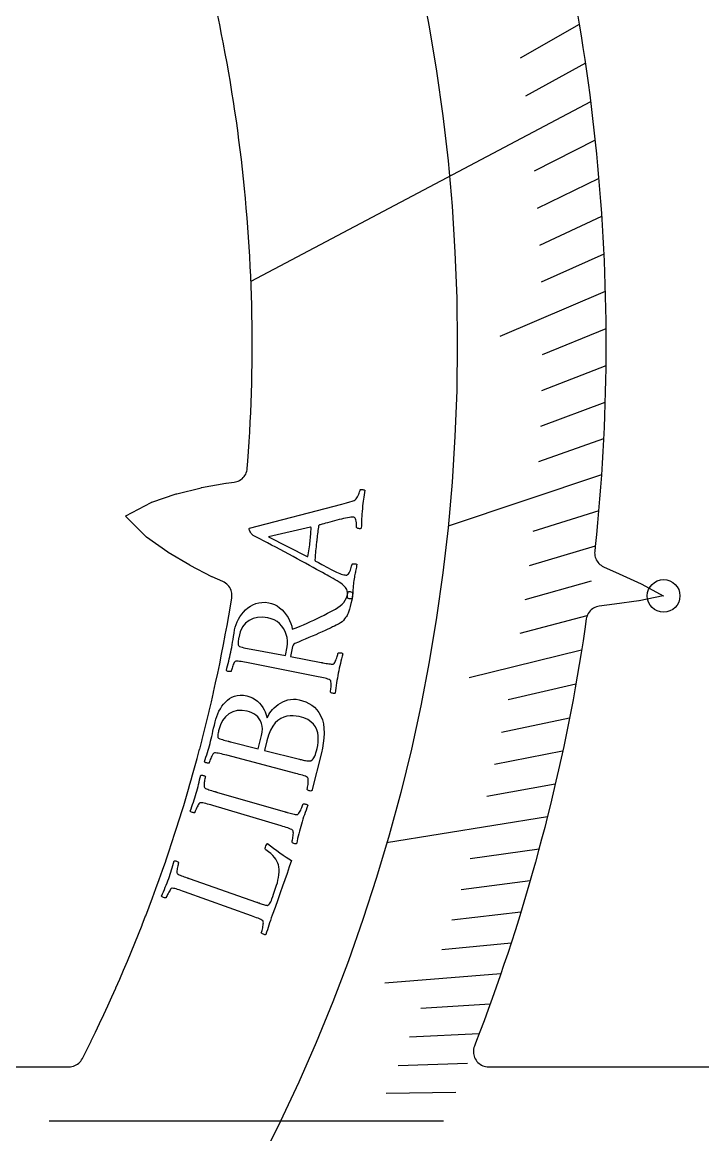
# Model space of a CAD drawing. Header units: millimetres. Extents: x -45 to 45, y -45 to 45.
# Drawn here: x 22.49 to 33.74, y -0.22 to 18.19 of the extents above; entities that cross this region are included whole.
import ezdxf

# ---------------------------------------------------------------- set-up
doc = ezdxf.new("R2010")
doc.units = ezdxf.units.MM
for name, color, linetype in [('CUT_INNER', 6, 'Continuous'), ('ENGRAVE', 7, 'Continuous'), ('ENGRAVE_FINE', 8, 'Continuous'), ('TEXT', 5, 'Continuous')]:
    doc.layers.add(name, color=color, linetype=linetype)

msp = doc.modelspace()

# ---------------------------------------------------------------- linework, layer by layer
at = {"layer": 'CUT_INNER'}
for points in [[(18.4233, 0.9), (23.2601, 0.9), (23.285, 0.9013), (23.3098, 0.905), (23.334, 0.9112), (23.3575, 0.9198), (23.38, 0.9307), (23.4014, 0.9438), (23.4213, 0.9589), (23.4396, 0.976), (23.4561, 0.9948), (23.4706, 1.0152), (23.483, 1.0369), (23.4834, 1.0376), (23.4841, 1.039), (23.5555, 1.182), (23.5562, 1.1833), (23.6267, 1.3267), (23.6274, 1.3281), (23.697, 1.4719), (23.6977, 1.4733), (23.7664, 1.6175), (23.7671, 1.6189), (23.8349, 1.7635), (23.8356, 1.7649), (23.9026, 1.91), (23.9032, 1.9114), (23.9693, 2.0569), (23.9699, 2.0583), (24.0351, 2.2042), (24.0358, 2.2056), (24.1001, 2.3518), (24.1007, 2.3532), (24.1641, 2.4999), (24.1647, 2.5013), (24.2272, 2.6484), (24.2278, 2.6498), (24.2894, 2.7972), (24.29, 2.7986), (24.3507, 2.9464), (24.3512, 2.9479), (24.411, 3.096), (24.4116, 3.0975), (24.4705, 3.246), (24.471, 3.2474), (24.529, 3.3963), (24.5296, 3.3978), (24.5866, 3.547), (24.5871, 3.5485), (24.6433, 3.6981), (24.6438, 3.6995), (24.699, 3.8494), (24.6995, 3.8509), (24.7538, 4.0012), (24.7544, 4.0026), (24.8077, 4.1532), (24.8082, 4.1547), (24.8607, 4.3056), (24.8612, 4.307), (24.9127, 4.4583), (24.9132, 4.4597), (24.9638, 4.6113), (24.9642, 4.6128), (25.0139, 4.7646), (25.0144, 4.7661), (25.0631, 4.9183), (25.0636, 4.9197), (25.1114, 5.0722), (25.1118, 5.0737), (25.1587, 5.2264), (25.1591, 5.2279), (25.205, 5.381), (25.2055, 5.3824), (25.2504, 5.5357), (25.2509, 5.5372), (25.2949, 5.6908), (25.2953, 5.6923), (25.3384, 5.8462), (25.3388, 5.8476), (25.3809, 6.0018), (25.3813, 6.0032), (25.4225, 6.1576), (25.4229, 6.1591), (25.4632, 6.3137), (25.4636, 6.3152), (25.5029, 6.4701), (25.5032, 6.4716), (25.5416, 6.6267), (25.542, 6.6282), (25.5793, 6.7835), (25.5797, 6.785), (25.6161, 6.9406), (25.6165, 6.9421), (25.652, 7.0979), (25.6523, 7.0994), (25.6868, 7.2554), (25.6872, 7.2569), (25.7207, 7.4131), (25.7211, 7.4146), (25.7537, 7.5711), (25.754, 7.5726), (25.7856, 7.7292), (25.7859, 7.7307), (25.8166, 7.8875), (25.8169, 7.889), (25.8466, 8.046), (25.8469, 8.0475), (25.8757, 8.2047), (25.876, 8.2062), (25.9038, 8.3635), (25.904, 8.365), (25.9309, 8.5226), (25.9311, 8.5241), (25.9537, 8.6618), (25.9565, 8.687), (25.9568, 8.7123), (25.9545, 8.7375), (25.9497, 8.7624), (25.9423, 8.7866), (25.9326, 8.81), (25.9205, 8.8323), (25.9063, 8.8532), (25.89, 8.8726), (25.8718, 8.8903), (25.8519, 8.906), (25.8306, 8.9196), (25.808, 8.931), (25.6315, 9.0089), (25.6248, 9.0121), (25.2642, 9.1977), (25.2572, 9.2016), (24.9014, 9.4146), (24.8934, 9.4199), (24.5436, 9.668), (24.5395, 9.6712), (24.5357, 9.6747), (24.1991, 10.0106), (24.1953, 10.0148), (24.2002, 10.0178), (24.6197, 10.2415), (24.6245, 10.2438), (24.6293, 10.2456), (25.036, 10.3815), (25.0453, 10.3842), (25.4475, 10.4848), (25.4554, 10.4865), (25.8543, 10.5594), (25.8617, 10.5606), (25.9915, 10.5764), (26.0156, 10.5805), (26.0393, 10.587), (26.0621, 10.5958), (26.0841, 10.6068), (26.1048, 10.6198), (26.1241, 10.6349), (26.1419, 10.6517), (26.158, 10.6702), (26.1721, 10.6902), (26.1843, 10.7115), (26.1943, 10.7339), (26.202, 10.7572), (26.2075, 10.7811), (26.2105, 10.8054), (26.2197, 10.9242), (26.2198, 10.9257), (26.231, 11.0851), (26.2312, 11.0866), (26.2414, 11.2461), (26.2415, 11.2476), (26.2508, 11.4071), (26.2509, 11.4087), (26.2593, 11.5682), (26.2593, 11.5698), (26.2667, 11.7294), (26.2667, 11.7309), (26.2731, 11.8906), (26.2732, 11.8921), (26.2786, 12.0518), (26.2786, 12.0533), (26.283, 12.2131), (26.2831, 12.2146), (26.2865, 12.3743), (26.2865, 12.3759), (26.289, 12.5356), (26.289, 12.5372), (26.2905, 12.697), (26.2905, 12.6985), (26.291, 12.8583), (26.291, 12.8598), (26.2905, 13.0196), (26.2905, 13.0211), (26.289, 13.1809), (26.289, 13.1824), (26.2865, 13.3422), (26.2865, 13.3437), (26.2831, 13.5035), (26.283, 13.505), (26.2786, 13.6647), (26.2786, 13.6663), (26.2732, 13.826), (26.2731, 13.8275), (26.2667, 13.9872), (26.2667, 13.9887), (26.2593, 14.1483), (26.2593, 14.1498), (26.2509, 14.3094), (26.2508, 14.3109), (26.2415, 14.4705), (26.2414, 14.472), (26.2312, 14.6314), (26.231, 14.633), (26.2198, 14.7924), (26.2197, 14.7939), (26.2074, 14.9532), (26.2073, 14.9547), (26.1941, 15.114), (26.194, 15.1155), (26.1798, 15.2746), (26.1796, 15.2762), (26.1644, 15.4352), (26.1643, 15.4368), (26.1481, 15.5957), (26.148, 15.5973), (26.1309, 15.7561), (26.1307, 15.7576), (26.1126, 15.9164), (26.1124, 15.9179), (26.0933, 16.0766), (26.0931, 16.0781), (26.0731, 16.2366), (26.0729, 16.2381), (26.0519, 16.3965), (26.0517, 16.3981), (26.0297, 16.5563), (26.0295, 16.5578), (26.0065, 16.716), (26.0063, 16.7175), (25.9824, 16.8755), (25.9821, 16.877), (25.9572, 17.0348), (25.957, 17.0363), (25.9311, 17.194), (25.9309, 17.1955), (25.904, 17.353), (25.9038, 17.3545), (25.876, 17.5119), (25.8757, 17.5134), (25.8469, 17.6706), (25.8466, 17.6721), (25.8169, 17.8291), (25.8166, 17.8306), (25.7859, 17.9874), (25.7856, 17.9889), (25.754, 18.1455), (25.7537, 18.147), (25.7211, 18.3034)], [(31.6676, 18.3547), (31.7008, 18.1603), (31.7327, 17.9656), (31.7634, 17.7708), (31.793, 17.5758), (31.8213, 17.3807), (31.8485, 17.1853), (31.8744, 16.9898), (31.8992, 16.7942), (31.9227, 16.5984), (31.945, 16.4024), (31.9662, 16.2064), (31.9861, 16.0102), (32.0049, 15.8138), (32.0224, 15.6174), (32.0387, 15.4209), (32.0538, 15.2242), (32.0677, 15.0275), (32.0804, 14.8307), (32.0919, 14.6338), (32.1022, 14.4369), (32.1113, 14.2399), (32.1192, 14.0428), (32.1258, 13.8457), (32.1313, 13.6486), (32.1355, 13.4514), (32.1385, 13.2542), (32.1404, 13.057), (32.141, 12.8598), (32.1404, 12.6626), (32.1386, 12.4654), (32.1355, 12.2682), (32.1313, 12.071), (32.1259, 11.8739), (32.1192, 11.6768), (32.1114, 11.4797), (32.1023, 11.2827), (32.092, 11.0858), (32.0805, 10.8889), (32.0678, 10.6921), (32.0539, 10.4954), (32.0388, 10.2987), (32.0225, 10.1022), (32.005, 9.9058), (31.9863, 9.7094), (31.9663, 9.5132), (31.9576, 9.4318), (31.9561, 9.4077), (31.9571, 9.3835), (31.9603, 9.3596), (31.9658, 9.3361), (31.9736, 9.3132), (31.9835, 9.2912), (31.9955, 9.2703), (32.0095, 9.2506), (32.0254, 9.2323), (32.0429, 9.2157), (32.0619, 9.2008), (32.0823, 9.1878), (32.1038, 9.1769), (32.3601, 9.0619), (32.3613, 9.0614), (32.7275, 8.8924), (32.7343, 8.8891), (33.0921, 8.6972), (33.0966, 8.6945), (33.0913, 8.6931), (32.6934, 8.6134), (32.686, 8.6121), (32.2865, 8.5567), (32.2851, 8.5566), (32.0334, 8.5244), (32.0088, 8.52), (31.9848, 8.5131), (31.9615, 8.5039), (31.9393, 8.4925), (31.9184, 8.4789), (31.8989, 8.4632), (31.8811, 8.4457), (31.8652, 8.4265), (31.8512, 8.4058), (31.8393, 8.3838), (31.8297, 8.3607), (31.8225, 8.3368), (31.8177, 8.3123), (31.7932, 8.1437), (31.7637, 7.9487), (31.7329, 7.7539), (31.701, 7.5593), (31.6679, 7.3649), (31.6336, 7.1707), (31.5981, 6.9767), (31.5614, 6.7829), (31.5235, 6.5894), (31.4845, 6.3961), (31.4442, 6.203), (31.4028, 6.0102), (31.3602, 5.8177), (31.3164, 5.6254), (31.2714, 5.4333), (31.2252, 5.2416), (31.1779, 5.0502), (31.1294, 4.859), (31.0797, 4.6681), (31.0289, 4.4776), (30.9769, 4.2874), (30.9237, 4.0975), (30.8694, 3.9079), (30.8139, 3.7186), (30.7572, 3.5297), (30.6994, 3.3412), (30.6404, 3.153), (30.5803, 2.9652), (30.519, 2.7777), (30.4566, 2.5907), (30.393, 2.404), (30.3283, 2.2177), (30.2624, 2.0318), (30.1954, 1.8463), (30.1272, 1.6612), (30.058, 1.4766), (29.9876, 1.2924), (29.9674, 1.2407), (29.9597, 1.2177), (29.9543, 1.194), (29.9512, 1.1699), (29.9505, 1.1457), (29.952, 1.1215), (29.956, 1.0975), (29.9622, 1.0741), (29.9707, 1.0513), (29.9813, 1.0295), (29.9941, 1.0089), (30.0087, 0.9895), (30.0252, 0.9717), (30.0433, 0.9556), (30.0629, 0.9412), (30.0838, 0.9289), (30.1057, 0.9186), (30.1286, 0.9105), (30.1522, 0.9047), (30.1762, 0.9012), (30.2004, 0.9), (39.7832, 0.9)]]:
    msp.add_lwpolyline(points, dxfattribs=at)
at = {"layer": 'ENGRAVE'}
for points in [[(31.8893, 16.8736), (26.2703, 13.9004)], [(32.0682, 10.697), (29.5311, 9.8507)], [(31.1748, 5.0379), (28.5141, 4.6079)], [(29.4565, 0), (22.9316, 0)]]:
    msp.add_lwpolyline(points, dxfattribs=at)
for centre, radius in [((0, 12.859), 29.684), ((0, 0), 42.525), ((33.0974, 8.6943), 0.27)]:
    msp.add_circle(centre, radius, dxfattribs=at)
at = {"layer": 'ENGRAVE_FINE'}
for points in [[(31.7017, 18.1549), (30.725, 17.5956)], [(31.8023, 17.5128), (30.8151, 16.9691)], [(31.9629, 16.2376), (30.9555, 15.7258)], [(32.0234, 15.605), (31.0064, 15.1094)], [(32.0712, 14.9762), (31.0448, 14.497)], [(32.1063, 14.3514), (31.0709, 13.8886)], [(32.1291, 13.7307), (30.3857, 12.9857)], [(32.1399, 13.1145), (31.0875, 12.685)], [(32.139, 12.5028), (31.0785, 12.0902)], [(32.1265, 11.8959), (31.0583, 11.5003)], [(32.1028, 11.2939), (31.0271, 10.9155)], [(32.0228, 10.1054), (30.9333, 9.7616)], [(31.967, 9.5192), (30.871, 9.1928)], [(31.901, 8.9385), (30.7989, 8.6297)], [(31.825, 8.3635), (30.7172, 8.0724)], [(31.7394, 7.7942), (29.8801, 7.3377)], [(31.6444, 7.2309), (30.5261, 6.9753)], [(31.5401, 6.6734), (30.4172, 6.4358)], [(31.427, 6.1221), (30.2996, 5.9025)], [(31.3051, 5.5769), (30.1738, 5.3753)], [(31.0363, 4.5051), (29.8979, 4.3399)], [(30.8898, 3.9787), (29.7484, 3.8317)], [(30.7356, 3.4587), (29.5915, 3.3299)], [(30.5738, 2.945), (29.4274, 2.8346)], [(30.4046, 2.4379), (28.4864, 2.2841)], [(30.2284, 1.9372), (29.0785, 1.8635)], [(30.0453, 1.4431), (28.8942, 1.3878)], [(29.8554, 0.9555), (28.7035, 0.9186)], [(29.6591, 0.4745), (28.5066, 0.456)]]:
    msp.add_lwpolyline(points, dxfattribs=at)
at = {"layer": 'TEXT'}
for points in [[(27.5973, 9.0007), (27.5933, 9.003), (27.5811, 9.0098), (27.5608, 9.0212), (27.5324, 9.037), (27.497, 9.0567), (27.4557, 9.0795), (27.4087, 9.1053), (27.3557, 9.1341), (27.2983, 9.1655), (27.2377, 9.1987), (27.174, 9.2338), (27.107, 9.2708), (27.038, 9.3088), (26.9679, 9.347), (26.8967, 9.3854), (26.8244, 9.4238), (26.7523, 9.462), (26.6817, 9.4992), (26.6125, 9.5356), (26.5448, 9.5711), (26.4798, 9.6052), (26.4189, 9.6371), (26.3619, 9.6668), (26.3089, 9.6944), (26.2981, 9.7028), (26.2871, 9.7144), (26.2757, 9.7293), (26.2639, 9.7474), (26.2536, 9.7659), (26.2466, 9.7817), (26.2428, 9.795), (26.2423, 9.8057), (26.2426, 9.8081), (26.2431, 9.81), (26.2437, 9.8114), (26.2444, 9.8122), (26.2453, 9.813), (26.2465, 9.8143), (26.2478, 9.8161), (26.2494, 9.8184), (27.7767, 10.2122), (27.8519, 10.2332), (27.9082, 10.2492), (27.9454, 10.2603), (27.9638, 10.2664), (27.9796, 10.2738), (27.9946, 10.2848), (28.0089, 10.2992), (28.0224, 10.3172), (28.0348, 10.337), (28.0456, 10.3569), (28.0547, 10.3771), (28.0623, 10.3973), (28.0682, 10.4158), (28.0726, 10.4307), (28.0755, 10.4419), (28.0767, 10.4495), (28.0852, 10.4536), (28.0954, 10.4558), (28.1074, 10.4561), (28.1212, 10.4543), (28.1344, 10.4518), (28.1446, 10.4495), (28.1518, 10.4474), (28.156, 10.4456), (28.1497, 10.4052), (28.1438, 10.367), (28.1382, 10.3309), (28.1329, 10.297), (28.1279, 10.2626), (28.123, 10.2248), (28.1183, 10.1838), (28.1138, 10.1395), (28.1095, 10.0927), (28.1061, 10.0501), (28.1035, 10.0115), (28.1019, 9.9769), (28.1005, 9.9424), (28.0989, 9.9037), (28.0969, 9.8608), (28.0946, 9.8138), (28.0874, 9.8096), (28.0783, 9.8072), (28.0672, 9.8067), (28.0542, 9.808), (28.0413, 9.8108), (28.0307, 9.8146), (28.0223, 9.8194), (28.0162, 9.8252), (28.0171, 9.8399), (28.0172, 9.8584), (28.0165, 9.8805), (28.0149, 9.9063), (28.0121, 9.9319), (28.008, 9.9533), (28.0026, 9.9705), (27.9959, 9.9835), (27.9897, 9.9892), (27.9812, 9.9936), (27.9706, 9.9969), (27.9576, 9.9989), (27.9426, 9.9993), (27.923, 9.9978), (27.8987, 9.9944), (27.8698, 9.9892), (27.8376, 9.9826), (27.8032, 9.9749), (27.7669, 9.9663), (27.7284, 9.9566), (27.6892, 9.9464), (27.6505, 9.9362), (27.6123, 9.926), (27.5747, 9.9157), (27.5389, 9.906), (27.5065, 9.8971), (27.4773, 9.8891), (27.4515, 9.8821), (27.4303, 9.8763), (27.4152, 9.8722), (27.4061, 9.8698), (27.403, 9.869), (27.4027, 9.8686), (27.4015, 9.8677), (27.3995, 9.8661), (27.3968, 9.864), (27.394, 9.8614), (27.392, 9.8588), (27.3906, 9.8562), (27.39, 9.8534), (27.3863, 9.8313), (27.3827, 9.8068), (27.3791, 9.7798), (27.3756, 9.7503), (27.3721, 9.72), (27.3688, 9.6909), (27.3655, 9.6628), (27.3623, 9.6357), (27.3615, 9.6287), (27.3607, 9.6217), (27.3599, 9.6147), (27.359, 9.6078), (27.3582, 9.601), (27.3575, 9.5945), (27.3567, 9.5884), (27.356, 9.5826), (27.3513, 9.5423), (27.347, 9.5051), (27.3432, 9.471), (27.34, 9.44), (27.337, 9.4085), (27.334, 9.3728), (27.3309, 9.3327), (27.3278, 9.2884), (27.3278, 9.2868), (27.3284, 9.2848), (27.3294, 9.2824), (27.3309, 9.2795), (27.3324, 9.2768), (27.3335, 9.2749), (27.3341, 9.2738), (27.3344, 9.2734), (27.3377, 9.2716), (27.3477, 9.2663), (27.3644, 9.2575), (27.3877, 9.2451), (27.4156, 9.2302), (27.4461, 9.2138), (27.4789, 9.1961), (27.5143, 9.1769), (27.5503, 9.1575), (27.5853, 9.1391), (27.6191, 9.1217), (27.6518, 9.1053), (27.6838, 9.0892), (27.7134, 9.0757), (27.7405, 9.0649), (27.7651, 9.0567), (27.7873, 9.0505), (27.8072, 9.0455), (27.8247, 9.0418), (27.8399, 9.0393), (27.8549, 9.04), (27.8691, 9.0465), (27.8824, 9.0587), (27.895, 9.0767), (27.9063, 9.0978), (27.9161, 9.1195), (27.9243, 9.1418), (27.931, 9.1647), (27.9363, 9.1856), (27.9403, 9.2023), (27.9429, 9.2145), (27.9443, 9.2224), (27.949, 9.2245), (27.9565, 9.2259), (27.9671, 9.2265), (27.9805, 9.2264), (27.9944, 9.2255), (28.0062, 9.2238), (28.016, 9.2213), (28.0236, 9.2179), (28.0188, 9.1919), (28.0142, 9.1678), (28.0099, 9.1458), (28.0058, 9.1257), (28.0018, 9.1066), (27.9978, 9.0875), (27.9938, 9.0683), (27.9898, 9.0492), (27.9857, 9.0286), (27.9816, 9.0049), (27.9773, 8.9781), (27.973, 8.9482), (27.9689, 8.918), (27.9656, 8.8903), (27.9628, 8.865), (27.9608, 8.8422), (27.9591, 8.8206), (27.9574, 8.7989), (27.9557, 8.7773), (27.954, 8.7557), (27.952, 8.7327), (27.9496, 8.7068), (27.9468, 8.678), (27.9435, 8.6464), (27.9388, 8.6446), (27.9313, 8.6439), (27.9209, 8.6444), (27.9076, 8.646), (27.8939, 8.6485), (27.8823, 8.6513), (27.8727, 8.6546), (27.8651, 8.6583), (27.8666, 8.6734), (27.8671, 8.6932), (27.8667, 8.7177), (27.8654, 8.7469), (27.8623, 8.776), (27.8564, 8.8002), (27.8479, 8.8195), (27.8367, 8.8339), (27.8122, 8.8584), (27.7859, 8.8814), (27.7578, 8.903), (27.7279, 8.9233), (27.6967, 8.9428), (27.6645, 8.9622), (27.6314, 8.9815), (27.5973, 9.0007)], [(26.5628, 9.6721), (27.2009, 9.3446), (27.2013, 9.3446), (27.2023, 9.3447), (27.2042, 9.3449), (27.2067, 9.3452), (27.2092, 9.3457), (27.2111, 9.3464), (27.2123, 9.3474), (27.2128, 9.3487), (27.2177, 9.3762), (27.2227, 9.4064), (27.2278, 9.4392), (27.2331, 9.4746), (27.238, 9.5095), (27.2423, 9.5409), (27.2459, 9.5686), (27.2489, 9.5926), (27.2525, 9.6239), (27.2554, 9.6536), (27.2578, 9.6818), (27.2597, 9.7084), (27.2613, 9.735), (27.2631, 9.7627), (27.2649, 9.7916), (27.2669, 9.8218), (27.2667, 9.8244), (27.2656, 9.8265), (27.2636, 9.8283), (27.2606, 9.8296), (27.2576, 9.8305), (27.2554, 9.8312), (27.2541, 9.8316), (27.2537, 9.8317)], [(26.0015, 8.1316), (26.0114, 8.1754), (26.0252, 8.2192), (26.0429, 8.263), (26.0644, 8.3069), (26.0894, 8.3496), (26.1175, 8.39), (26.1488, 8.428), (26.1831, 8.4636), (26.2205, 8.496), (26.261, 8.5239), (26.3044, 8.5475), (26.3508, 8.5668), (26.4001, 8.5805), (26.4521, 8.5877), (26.5067, 8.5883), (26.5641, 8.5821), (26.6121, 8.571), (26.6583, 8.5534), (26.7028, 8.5291), (26.7455, 8.4983), (26.7855, 8.4625), (26.8221, 8.4232), (26.8552, 8.3806), (26.8848, 8.3346), (26.9101, 8.2868), (26.9302, 8.2389), (26.9453, 8.1909), (26.9552, 8.1428), (27.0202, 8.168), (27.0825, 8.1932), (27.1423, 8.2182), (27.1994, 8.243), (27.2553, 8.2683), (27.3111, 8.2944), (27.3667, 8.3213), (27.4224, 8.3491), (27.4794, 8.3783), (27.5393, 8.4093), (27.6022, 8.4421), (27.6681, 8.4768), (27.7095, 8.5013), (27.7463, 8.5279), (27.7783, 8.5566), (27.8056, 8.5873), (27.829, 8.6222), (27.8494, 8.6632), (27.8666, 8.7103), (27.8808, 8.7636), (27.8883, 8.7672), (27.8979, 8.7683), (27.9097, 8.767), (27.9236, 8.7631), (27.937, 8.7584), (27.9474, 8.7545), (27.9546, 8.7514), (27.9588, 8.7492), (27.9482, 8.6823), (27.9372, 8.6215), (27.9257, 8.5668), (27.9138, 8.5182), (27.9019, 8.4758), (27.8904, 8.4398), (27.8793, 8.4101), (27.8687, 8.3867), (27.8598, 8.3721), (27.8488, 8.3549), (27.8359, 8.3351), (27.8208, 8.3127), (27.8025, 8.2897), (27.7794, 8.2678), (27.7517, 8.2471), (27.7193, 8.2276), (27.7038, 8.2196), (27.6824, 8.209), (27.6553, 8.1958), (27.6223, 8.18), (27.5844, 8.1621), (27.5427, 8.1428), (27.4972, 8.1221), (27.4477, 8.0999), (27.3955, 8.0768), (27.3415, 8.0529), (27.2857, 8.0284), (27.2281, 8.0033), (27.17, 7.9783), (27.1125, 7.9539), (27.0556, 7.9303), (26.9993, 7.9075), (26.9823, 7.8967), (26.9685, 7.8804), (26.9579, 7.8585), (26.9507, 7.831), (26.9241, 7.6908), (27.4301, 7.5936), (27.4342, 7.5928), (27.4384, 7.592), (27.4426, 7.5912), (27.4467, 7.5904), (27.4509, 7.5896), (27.4551, 7.5888), (27.4592, 7.588), (27.4634, 7.5872), (27.4892, 7.5824), (27.5139, 7.5779), (27.5373, 7.5739), (27.5596, 7.5702), (27.5804, 7.5674), (27.5995, 7.5659), (27.6168, 7.5656), (27.6324, 7.5665), (27.6401, 7.5701), (27.6483, 7.5781), (27.6569, 7.5903), (27.666, 7.6069), (27.675, 7.6261), (27.6831, 7.6461), (27.6906, 7.667), (27.6973, 7.6888), (27.703, 7.7093), (27.7075, 7.7264), (27.7108, 7.7401), (27.713, 7.7503), (27.7203, 7.7528), (27.7295, 7.7542), (27.7407, 7.7542), (27.7538, 7.753), (27.7666, 7.7505), (27.7771, 7.7469), (27.7852, 7.742), (27.7909, 7.7359), (27.7804, 7.6943), (27.7702, 7.6535), (27.7603, 7.6137), (27.7506, 7.5747), (27.7413, 7.5358), (27.7324, 7.4963), (27.7238, 7.4562), (27.7155, 7.4155), (27.708, 7.3757), (27.7008, 7.3354), (27.694, 7.2946), (27.6875, 7.2535), (27.6814, 7.2119), (27.6752, 7.1699), (27.6691, 7.1275), (27.663, 7.0847), (27.6554, 7.0813), (27.646, 7.0798), (27.635, 7.0804), (27.6221, 7.083), (27.6095, 7.0868), (27.5992, 7.0911), (27.5912, 7.0958), (27.5854, 7.1009), (27.5873, 7.1112), (27.5893, 7.1251), (27.5916, 7.1426), (27.5941, 7.1638), (27.5962, 7.1866), (27.5973, 7.209), (27.5973, 7.2311), (27.5964, 7.2528), (27.5944, 7.272), (27.591, 7.2866), (27.5863, 7.2964), (27.5803, 7.3015), (27.5635, 7.3102), (27.5439, 7.318), (27.5217, 7.3251), (27.4968, 7.3315), (27.4701, 7.3375), (27.4422, 7.3436), (27.4133, 7.3497), (27.3833, 7.3558), (26.2255, 7.5857), (26.1954, 7.5916), (26.1662, 7.5973), (26.1377, 7.6026), (26.1101, 7.6075), (26.0841, 7.6114), (26.0605, 7.6137), (26.0392, 7.6142), (26.0203, 7.6131), (26.0118, 7.6111), (26.0034, 7.6044), (25.9951, 7.5931), (25.987, 7.577), (25.9791, 7.5584), (25.9717, 7.5394), (25.9648, 7.5199), (25.9582, 7.5), (25.9525, 7.4814), (25.9479, 7.4659), (25.9445, 7.4534), (25.9422, 7.4439), (25.9349, 7.4417), (25.9257, 7.4408), (25.9145, 7.4412), (25.9015, 7.4428), (25.8887, 7.4455), (25.8783, 7.4493), (25.8703, 7.4542), (25.8646, 7.4601), (25.8743, 7.4992), (25.884, 7.5377), (25.8937, 7.5758), (25.9034, 7.6133), (25.9128, 7.6505), (25.9216, 7.6877), (25.9298, 7.7249), (25.9374, 7.762), (25.9449, 7.8012), (25.9522, 7.8419), (25.9595, 7.8843), (25.9666, 7.9281), (25.9741, 7.9744), (25.9824, 8.0237), (25.9915, 8.0761), (26.0015, 8.1316)], [(26.5483, 8.3312), (26.462, 8.34), (26.3818, 8.3357), (26.3076, 8.3186), (26.2394, 8.2888), (26.1799, 8.2436), (26.1319, 8.1806), (26.0952, 8.0997), (26.0696, 8.0009), (26.0672, 7.9873), (26.0646, 7.9705), (26.0617, 7.9505), (26.0586, 7.9272), (26.0569, 7.9047), (26.0582, 7.887), (26.0625, 7.874), (26.07, 7.8658), (26.0837, 7.8582), (26.1021, 7.851), (26.125, 7.8441), (26.1524, 7.8375), (26.1823, 7.8312), (26.2124, 7.825), (26.2426, 7.8189), (26.2731, 7.8129), (26.8407, 7.7068), (26.8677, 7.8493), (26.8742, 7.9014), (26.8743, 7.9534), (26.868, 8.0053), (26.8553, 8.0571), (26.8365, 8.107), (26.812, 8.1534), (26.7818, 8.1963), (26.7459, 8.2357), (26.7044, 8.2699), (26.6577, 8.2972), (26.6056, 8.3176), (26.5483, 8.3312)], [(25.6787, 6.6115), (25.6906, 6.6548), (25.7051, 6.6982), (25.7223, 6.7416), (25.7421, 6.7851), (25.7646, 6.8273), (25.7896, 6.8669), (25.8173, 6.9039), (25.8475, 6.9383), (25.8806, 6.9691), (25.9168, 6.9954), (25.9561, 7.0174), (25.9985, 7.0348), (26.0443, 7.0466), (26.0936, 7.0513), (26.1463, 7.049), (26.2026, 7.0396), (26.2519, 7.0256), (26.2974, 7.0063), (26.3392, 6.9815), (26.3772, 6.9514), (26.4113, 6.9179), (26.441, 6.8832), (26.4664, 6.8473), (26.4875, 6.8101), (26.5046, 6.7739), (26.5181, 6.7408), (26.5278, 6.7108), (26.5339, 6.684), (26.536, 6.6803), (26.5385, 6.6786), (26.5415, 6.679), (26.545, 6.6814), (26.554, 6.7061), (26.5669, 6.7321), (26.5837, 6.7593), (26.6043, 6.7877), (26.6286, 6.8164), (26.656, 6.8443), (26.6866, 6.8713), (26.7205, 6.8974), (26.7571, 6.9214), (26.796, 6.9419), (26.8371, 6.959), (26.8806, 6.9725), (26.9258, 6.9815), (26.9724, 6.9849), (27.0202, 6.9826), (27.0694, 6.9746), (27.1259, 6.9597), (27.1792, 6.9402), (27.2294, 6.9161), (27.2763, 6.8873), (27.3198, 6.8527), (27.3595, 6.8109), (27.3954, 6.762), (27.4274, 6.7059), (27.4525, 6.6447), (27.4697, 6.577), (27.4789, 6.5029), (27.4801, 6.4224), (27.4753, 6.3393), (27.4667, 6.2574), (27.4544, 6.1767), (27.4383, 6.0973), (27.2758, 5.4688), (27.268, 5.4658), (27.2586, 5.4649), (27.2475, 5.4661), (27.2349, 5.4694), (27.2225, 5.474), (27.2125, 5.4789), (27.2047, 5.4841), (27.1993, 5.4895), (27.2017, 5.4997), (27.2046, 5.5134), (27.2079, 5.5308), (27.2117, 5.5518), (27.2151, 5.5744), (27.2175, 5.5967), (27.2188, 5.6188), (27.2192, 5.6405), (27.2183, 5.6598), (27.2158, 5.6745), (27.2117, 5.6846), (27.206, 5.6901), (27.1897, 5.6997), (27.1706, 5.7087), (27.1489, 5.7171), (27.1244, 5.7249), (27.098, 5.7325), (27.0706, 5.7402), (27.0421, 5.748), (27.0125, 5.7558), (25.871, 6.056), (25.8413, 6.0637), (25.8124, 6.0711), (25.7843, 6.078), (25.757, 6.0846), (25.7313, 6.09), (25.7078, 6.0936), (25.6866, 6.0955), (25.6677, 6.0955), (25.659, 6.094), (25.6503, 6.0878), (25.6414, 6.0769), (25.6323, 6.0614), (25.6234, 6.0432), (25.6148, 6.0244), (25.6066, 6.0049), (25.5987, 5.9849), (25.5917, 5.9661), (25.5861, 5.9504), (25.5819, 5.9379), (25.5791, 5.9285), (25.5717, 5.9268), (25.5624, 5.9264), (25.5513, 5.9274), (25.5384, 5.9298), (25.5258, 5.9333), (25.5156, 5.9377), (25.5079, 5.943), (25.5026, 5.9492), (25.5146, 5.9878), (25.5266, 6.0259), (25.5386, 6.0637), (25.5506, 6.1012), (25.5623, 6.1384), (25.5734, 6.1754), (25.5838, 6.2123), (25.5936, 6.2489), (25.6034, 6.2875), (25.6131, 6.3275), (25.6227, 6.3689), (25.6322, 6.4118), (25.6422, 6.4569), (25.6533, 6.5052), (25.6655, 6.5568), (25.6787, 6.6115)], [(26.3927, 6.1631), (26.4472, 6.3816), (26.4581, 6.4389), (26.4616, 6.4918), (26.4577, 6.5404), (26.4466, 6.5846), (26.4296, 6.6246), (26.4081, 6.6603), (26.3822, 6.6919), (26.3518, 6.7193), (26.3184, 6.7426), (26.2836, 6.7617), (26.2472, 6.7768), (26.2093, 6.7877), (26.1232, 6.8004), (26.044, 6.797), (25.9718, 6.7775), (25.9065, 6.7421), (25.8497, 6.6931), (25.8029, 6.6326), (25.766, 6.5606), (25.739, 6.477), (25.7358, 6.4636), (25.7322, 6.447), (25.7282, 6.4272), (25.7237, 6.4041), (25.7206, 6.3818), (25.7209, 6.364), (25.7245, 6.3508), (25.7314, 6.3421), (25.743, 6.3354), (25.7579, 6.3287), (25.7762, 6.3221), (25.7977, 6.3155), (25.8212, 6.3089), (25.8454, 6.3023), (25.8704, 6.2957), (25.8961, 6.2891), (25.9014, 6.2878), (25.9064, 6.2865), (25.911, 6.2854), (25.9153, 6.2843), (25.9194, 6.2832), (25.9235, 6.2822), (25.9277, 6.2811), (25.9318, 6.2801)], [(26.4942, 6.1374), (27.0759, 5.9898), (27.0868, 5.9871), (27.1003, 5.984), (27.1165, 5.9804), (27.1352, 5.9762), (27.1551, 5.9722), (27.1746, 5.9688), (27.1937, 5.9661), (27.2125, 5.964), (27.2295, 5.9629), (27.2435, 5.9628), (27.2546, 5.9639), (27.2626, 5.9661), (27.2818, 5.9792), (27.2986, 5.996), (27.3131, 6.0165), (27.3252, 6.0408), (27.3359, 6.0684), (27.3462, 6.0989), (27.356, 6.1323), (27.3655, 6.1686), (27.3761, 6.2205), (27.3827, 6.2728), (27.3853, 6.3255), (27.3839, 6.3785), (27.3765, 6.4305), (27.3609, 6.4801), (27.3373, 6.5273), (27.3056, 6.572), (27.2641, 6.6123), (27.2112, 6.6463), (27.1468, 6.6742), (27.0711, 6.6958), (27.0199, 6.7049), (26.9685, 6.709), (26.9169, 6.7081), (26.865, 6.7023), (26.814, 6.6892), (26.7649, 6.6666), (26.7178, 6.6345), (26.6725, 6.5929), (26.6307, 6.5396), (26.5938, 6.4726), (26.5617, 6.3918), (26.5342, 6.2971)], [(25.3671, 5.4268), (25.3777, 5.4642), (25.3877, 5.5012), (25.3969, 5.538), (25.4054, 5.5744), (25.4138, 5.611), (25.4225, 5.6484), (25.4316, 5.6866), (25.441, 5.7256), (25.4487, 5.7282), (25.458, 5.7289), (25.469, 5.7274), (25.4817, 5.724), (25.494, 5.7194), (25.504, 5.7146), (25.5118, 5.7095), (25.5173, 5.7042), (25.5149, 5.6947), (25.5121, 5.6818), (25.5089, 5.6654), (25.5052, 5.6457), (25.5017, 5.6246), (25.4989, 5.6039), (25.4967, 5.5838), (25.4953, 5.5641), (25.4952, 5.5466), (25.4972, 5.5326), (25.5014, 5.5222), (25.5078, 5.5155), (25.5214, 5.5077), (25.5373, 5.5003), (25.5554, 5.493), (25.5759, 5.486), (25.598, 5.479), (25.6211, 5.4718), (25.6454, 5.4646), (25.6707, 5.4572), (25.6748, 5.456), (25.6789, 5.4548), (25.6829, 5.4537), (25.687, 5.4525), (25.6911, 5.4513), (25.6952, 5.4501), (25.6992, 5.449), (25.7033, 5.4478), (26.8375, 5.1208), (26.8416, 5.1196), (26.8457, 5.1184), (26.8497, 5.1172), (26.8538, 5.1161), (26.8579, 5.1149), (26.862, 5.1137), (26.8661, 5.1125), (26.8701, 5.1114), (26.8954, 5.1042), (26.9195, 5.0975), (26.9425, 5.0913), (26.9644, 5.0857), (26.9848, 5.081), (27.0037, 5.0777), (27.0209, 5.0758), (27.0365, 5.0753), (27.0445, 5.0783), (27.0534, 5.0854), (27.0631, 5.0968), (27.0737, 5.1125), (27.0843, 5.1308), (27.0943, 5.15), (27.1036, 5.1701), (27.1123, 5.1912), (27.1198, 5.2111), (27.1259, 5.2277), (27.1304, 5.241), (27.1335, 5.251), (27.141, 5.2529), (27.1503, 5.2534), (27.1615, 5.2524), (27.1744, 5.25), (27.187, 5.2464), (27.1971, 5.2418), (27.2047, 5.2362), (27.2098, 5.2296), (27.1956, 5.1891), (27.1817, 5.1495), (27.1682, 5.1107), (27.155, 5.0727), (27.1422, 5.0349), (27.1297, 4.9964), (27.1175, 4.9572), (27.1056, 4.9174), (27.0944, 4.8784), (27.0836, 4.839), (27.0731, 4.799), (27.063, 4.7586), (27.053, 4.7177), (27.0431, 4.6765), (27.0331, 4.6348), (27.0232, 4.5928), (27.0153, 4.59), (27.0059, 4.5894), (26.9949, 4.591), (26.9823, 4.5948), (26.9702, 4.5997), (26.9603, 4.6049), (26.9527, 4.6103), (26.9474, 4.616), (26.9502, 4.626), (26.9535, 4.6397), (26.9574, 4.6569), (26.9618, 4.6778), (26.9659, 4.7003), (26.969, 4.7225), (26.9711, 4.7445), (26.9722, 4.7662), (26.9719, 4.7856), (26.9699, 4.8003), (26.9661, 4.8105), (26.9606, 4.8162), (26.9446, 4.8263), (26.9258, 4.8359), (26.9044, 4.845), (26.8802, 4.8537), (26.8541, 4.8621), (26.8269, 4.8706), (26.7986, 4.8793), (26.7693, 4.8881), (25.638, 5.225), (25.6086, 5.2337), (25.58, 5.2419), (25.5521, 5.2498), (25.5251, 5.2572), (25.4995, 5.2635), (25.4762, 5.2679), (25.4551, 5.2704), (25.4361, 5.271), (25.4275, 5.2698), (25.4185, 5.2639), (25.4092, 5.2533), (25.3997, 5.2381), (25.3902, 5.2202), (25.381, 5.2016), (25.3721, 5.1825), (25.3636, 5.1627), (25.3561, 5.1441), (25.35, 5.1287), (25.3454, 5.1163), (25.3422, 5.107), (25.3347, 5.1055), (25.3255, 5.1054), (25.3144, 5.1068), (25.3016, 5.1095), (25.2891, 5.1135), (25.2791, 5.1182), (25.2715, 5.1238), (25.2664, 5.1302), (25.2796, 5.1683), (25.2928, 5.206), (25.3061, 5.2434), (25.3193, 5.2805), (25.3322, 5.3173), (25.3445, 5.3539), (25.3561, 5.3904), (25.3671, 5.4268)], [(26.3609, 3.6267), (26.3639, 3.6256), (26.3676, 3.6244), (26.3719, 3.6228), (26.3769, 3.6211), (26.3899, 3.6165), (26.4046, 3.6114), (26.4212, 3.6055), (26.4397, 3.5991), (26.4587, 3.5926), (26.477, 3.5868), (26.4946, 3.5816), (26.5114, 3.577), (26.5264, 3.5737), (26.5382, 3.5722), (26.547, 3.5725), (26.5526, 3.5747), (26.5661, 3.5861), (26.5782, 3.5997), (26.589, 3.6154), (26.5985, 3.6333), (26.6081, 3.6552), (26.619, 3.6829), (26.6314, 3.7163), (26.6451, 3.7556), (26.6958, 3.9054), (26.7078, 3.9448), (26.7182, 3.9869), (26.7269, 4.0316), (26.734, 4.0789), (26.7382, 4.1256), (26.7383, 4.1685), (26.7344, 4.2076), (26.7263, 4.2429), (26.7149, 4.2732), (26.6998, 4.3037), (26.681, 4.3344), (26.6586, 4.3653), (26.6314, 4.3965), (26.5984, 4.4282), (26.5596, 4.4604), (26.5149, 4.493), (26.5092, 4.4996), (26.5066, 4.509), (26.5071, 4.5211), (26.5107, 4.536), (26.5187, 4.558), (26.5274, 4.5753), (26.5369, 4.588), (26.5472, 4.5959), (26.596, 4.5594), (26.6463, 4.5214), (26.6979, 4.482), (26.7508, 4.4411), (26.8029, 4.402), (26.8518, 4.3682), (26.8975, 4.3397), (26.9401, 4.3165), (26.9051, 4.2082), (26.8692, 4.1006), (26.8322, 3.9937), (26.7943, 3.8875), (26.7549, 3.7783), (26.7133, 3.6622), (26.6695, 3.5392), (26.6234, 3.4094), (26.6077, 3.3643), (26.5932, 3.3215), (26.58, 3.2808), (26.5681, 3.2424), (26.5564, 3.2048), (26.544, 3.1667), (26.5307, 3.1282), (26.5166, 3.0891), (26.5086, 3.0868), (26.4992, 3.0867), (26.4883, 3.0889), (26.476, 3.0934), (26.4641, 3.099), (26.4545, 3.1047), (26.4472, 3.1106), (26.4423, 3.1165), (26.4456, 3.1264), (26.4497, 3.1399), (26.4545, 3.1569), (26.4601, 3.1774), (26.4655, 3.1997), (26.4699, 3.2217), (26.4732, 3.2435), (26.4755, 3.2652), (26.4763, 3.2845), (26.475, 3.2993), (26.4718, 3.3097), (26.4667, 3.3157), (26.4513, 3.3267), (26.4331, 3.3374), (26.4122, 3.3477), (26.3885, 3.3576), (26.3629, 3.3675), (26.3362, 3.3776), (26.3085, 3.3878), (26.2798, 3.3983), (25.1692, 3.7981), (25.1403, 3.8084), (25.1121, 3.8183), (25.0848, 3.8277), (25.0582, 3.8366), (25.033, 3.8443), (25.01, 3.85), (24.989, 3.8537), (24.9702, 3.8553), (24.9614, 3.8546), (24.9521, 3.8492), (24.9423, 3.8392), (24.9319, 3.8245), (24.9214, 3.8072), (24.9112, 3.7892), (24.9013, 3.7706), (24.8917, 3.7513), (24.8831, 3.7332), (24.8761, 3.7181), (24.8708, 3.706), (24.8672, 3.6969), (24.8596, 3.6958), (24.8504, 3.6962), (24.8394, 3.6982), (24.8267, 3.7017), (24.8145, 3.7063), (24.8048, 3.7116), (24.7975, 3.7176), (24.7928, 3.7243), (24.8081, 3.7616), (24.8235, 3.7985), (24.8388, 3.8351), (24.8541, 3.8714), (24.869, 3.9074), (24.8833, 3.9433), (24.897, 3.9791), (24.9099, 4.0147), (24.9227, 4.0515), (24.9347, 4.0879), (24.946, 4.1241), (24.9565, 4.16), (24.9669, 4.1961), (24.9777, 4.233), (24.9889, 4.2706), (25.0005, 4.3089), (25.0083, 4.3112), (25.0177, 4.3112), (25.0286, 4.3092), (25.041, 4.3051), (25.0531, 4.2998), (25.0628, 4.2944), (25.0703, 4.2889), (25.0755, 4.2833), (25.0726, 4.2739), (25.069, 4.2612), (25.0649, 4.2451), (25.0602, 4.2256), (25.0555, 4.2047), (25.0515, 4.1842), (25.0482, 4.1642), (25.0456, 4.1447), (25.0446, 4.1272), (25.0459, 4.1131), (25.0495, 4.1025), (25.0554, 4.0954), (25.0686, 4.0869), (25.084, 4.0786), (25.1017, 4.0703), (25.1217, 4.0621), (25.1434, 4.0539), (25.1662, 4.0455), (25.1899, 4.0369), (25.2148, 4.0281), (25.2188, 4.0267), (25.2228, 4.0253), (25.2268, 4.0239), (25.2308, 4.0225), (25.2348, 4.0211), (25.2388, 4.0197), (25.2428, 4.0183), (25.2469, 4.0169)]]:
    msp.add_lwpolyline(points, close=True, dxfattribs=at)

doc.saveas('drawing.dxf')
